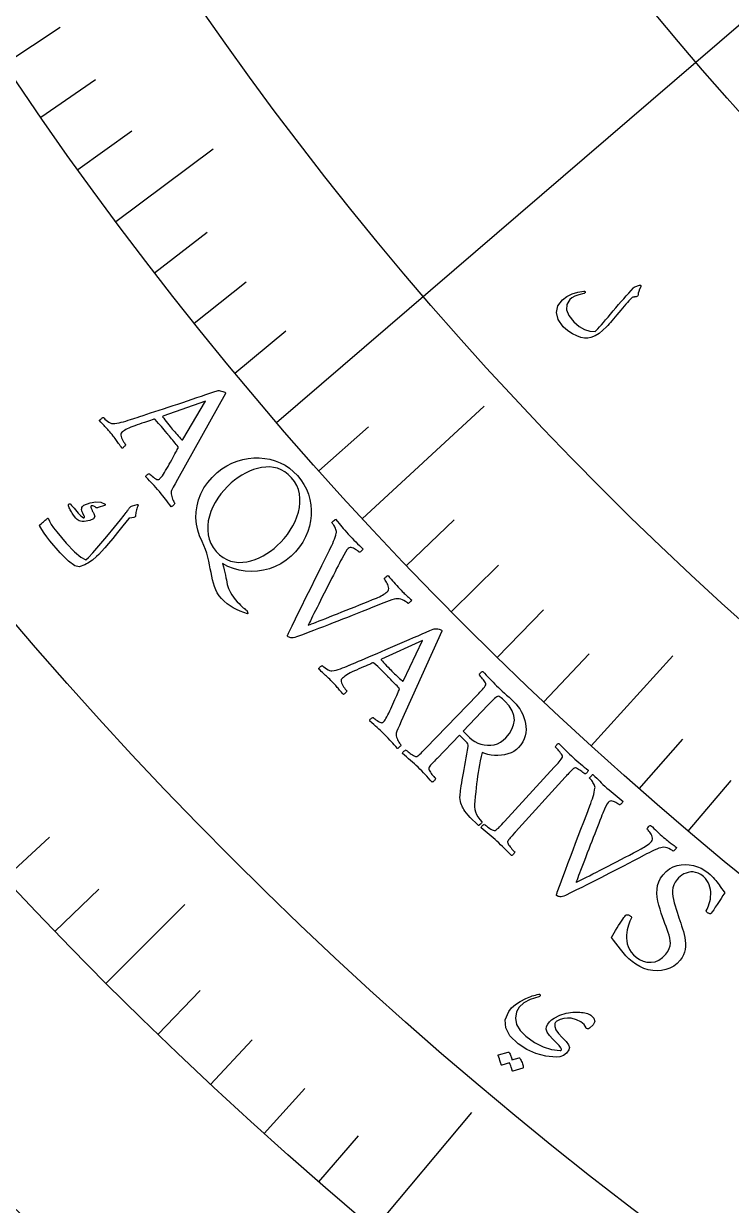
# Model space of a CAD drawing. Header units: millimetres. Extents: x -82 to 82, y -82 to 107.
# Drawn here: x -54.27 to -41.59, y -56.77 to -35.61 of the extents above; entities that cross this region are included whole.
import ezdxf

# ---------------------------------------------------------------- set-up
doc = ezdxf.new("R2010")
doc.units = ezdxf.units.MM
for name, color, linetype in [('ENGRAVE', 7, 'Continuous'), ('ENGRAVE_FINE', 8, 'Continuous'), ('TEXT', 5, 'Continuous')]:
    doc.layers.add(name, color=color, linetype=linetype)

msp = doc.modelspace()

# ---------------------------------------------------------------- linework, layer by layer
at = {"layer": 'ENGRAVE'}
for points in [[(-42.2326, -36.2974), (-34.7246, -29.8446)], [(-49.7406, -42.7503), (-42.2326, -36.2974)], [(-52.6196, -39.1522), (-50.8723, -37.852)], [(-48.206, -44.4736), (-46.0231, -42.4597)], [(-44.1064, -48.5422), (-42.6417, -46.9302)], [(-52.7944, -52.7944), (-51.3826, -51.3826)], [(-47.9921, -57.1948), (-46.2421, -55.1092)]]:
    msp.add_lwpolyline(points, dxfattribs=at)
for radius in [80.85, 80.85, 78.6844, 74.6625, 74.6625, 71.4862, 65.5875, 65.5875, 62.1225, 55.6875, 55.6875, 52.2225, 45.7875, 45.7875]:
    msp.add_circle((0, 0), radius, dxfattribs=at)
at = {"layer": 'ENGRAVE_FINE'}
for points in [[(-54.6061, -36.3304), (-53.617, -35.6724)], [(-53.9608, -37.2821), (-52.9834, -36.6068)], [(-53.2986, -38.2228), (-52.3332, -37.5305)], [(-51.9242, -40.0699), (-50.9837, -39.3441)], [(-51.2124, -40.9757), (-50.2848, -40.2335)], [(-50.4845, -41.8693), (-49.57, -41.1109)], [(-48.9811, -43.6185), (-48.0939, -42.8285)], [(-47.4157, -45.3153), (-46.5568, -44.4945)], [(-46.6103, -46.1432), (-45.7661, -45.3074)], [(-45.7902, -46.9572), (-44.9608, -46.1067)], [(-44.9554, -47.757), (-44.1412, -46.8919)], [(-43.2433, -49.3126), (-42.4601, -48.4194)], [(-42.3665, -50.068), (-41.5991, -49.1611)], [(-54.6047, -50.9197), (-53.8083, -50.177)], [(-53.7077, -51.8649), (-52.9243, -51.1084)], [(-51.8649, -53.7077), (-51.1084, -52.9243)], [(-50.9197, -54.6047), (-50.177, -53.8083)], [(-49.959, -55.4851), (-49.2303, -54.6758)], [(-48.983, -56.3485), (-48.2686, -55.5266)]]:
    msp.add_lwpolyline(points, dxfattribs=at)
at = {"layer": 'TEXT'}
for points in [[(-43.239, -40.2934), (-43.2326, -40.2918), (-43.2268, -40.2921), (-43.2216, -40.2941), (-43.2169, -40.2979), (-43.2136, -40.303), (-43.2125, -40.3088), (-43.2135, -40.3154), (-43.2167, -40.3227), (-43.2363, -40.3643), (-43.2509, -40.4028), (-43.2603, -40.4382), (-43.2648, -40.4705), (-43.2673, -40.4811), (-43.2737, -40.4895), (-43.2842, -40.4957), (-43.2987, -40.4997), (-43.3064, -40.5008), (-43.3138, -40.5019), (-43.3209, -40.503), (-43.3277, -40.5041), (-43.334, -40.5052), (-43.3399, -40.5061), (-43.3452, -40.5069), (-43.3501, -40.5075), (-43.3586, -40.5089), (-43.3673, -40.5122), (-43.376, -40.5175), (-43.3848, -40.5248), (-43.4068, -40.5484), (-43.4305, -40.5745), (-43.4559, -40.603), (-43.4829, -40.6341), (-43.5116, -40.6676), (-43.5421, -40.7034), (-43.5745, -40.7415), (-43.6086, -40.7819), (-43.6421, -40.8229), (-43.6739, -40.8611), (-43.7039, -40.8966), (-43.7322, -40.9293), (-43.7588, -40.9595), (-43.7836, -40.9872), (-43.8066, -41.0126), (-43.828, -41.0355), (-43.8939, -41.1006), (-43.9631, -41.1549), (-44.0356, -41.1987), (-44.1114, -41.2316), (-44.1632, -41.2431), (-44.2226, -41.2414), (-44.2896, -41.2265), (-44.364, -41.1982), (-44.438, -41.1614), (-44.5025, -41.122), (-44.5575, -41.0801), (-44.6029, -41.0358), (-44.6942, -40.9043), (-44.7269, -40.7805), (-44.7011, -40.6645), (-44.6171, -40.5565), (-44.5373, -40.495), (-44.4468, -40.4483), (-44.3457, -40.4162), (-44.234, -40.3989), (-44.2268, -40.3987), (-44.2209, -40.4001), (-44.2164, -40.4031), (-44.2134, -40.4077), (-44.2111, -40.4135), (-44.2103, -40.4187), (-44.2109, -40.4233), (-44.213, -40.4274), (-44.2169, -40.4326), (-44.2216, -40.4366), (-44.2271, -40.4394), (-44.2334, -40.441), (-44.3236, -40.4657), (-44.3958, -40.4918), (-44.4499, -40.5193), (-44.4861, -40.5483), (-44.5386, -40.6384), (-44.5445, -40.735), (-44.5036, -40.8381), (-44.4158, -40.9475), (-44.3201, -41.031), (-44.2241, -41.0881), (-44.1278, -41.119), (-44.0313, -41.1236), (-44.0085, -41.1003), (-43.9824, -41.0725), (-43.9531, -41.0403), (-43.9204, -41.0035), (-43.8845, -40.9621), (-43.8452, -40.9158), (-43.8027, -40.8647), (-43.7568, -40.8089), (-43.7089, -40.7518), (-43.6615, -40.696), (-43.6146, -40.6412), (-43.5682, -40.5876), (-43.5223, -40.5353), (-43.4768, -40.4842), (-43.4316, -40.4345), (-43.3869, -40.3861), (-43.3455, -40.3375), (-43.34, -40.3329), (-43.3343, -40.329), (-43.3286, -40.326), (-43.3227, -40.3238)], [(-52.357, -42.6992), (-52.352, -42.6975), (-52.3372, -42.6927), (-52.3124, -42.6847), (-52.2778, -42.6735), (-52.2347, -42.6594), (-52.1847, -42.6429), (-52.1276, -42.624), (-52.0636, -42.6027), (-51.9941, -42.5796), (-51.9206, -42.5555), (-51.8431, -42.5303), (-51.7616, -42.504), (-51.6776, -42.4768), (-51.5927, -42.449), (-51.5067, -42.4205), (-51.4196, -42.3913), (-51.333, -42.3621), (-51.2482, -42.3335), (-51.1652, -42.3055), (-51.0839, -42.2781), (-51.006, -42.2518), (-50.9328, -42.2272), (-50.8645, -42.2042), (-50.8009, -42.1828), (-50.7857, -42.1806), (-50.7676, -42.1808), (-50.7465, -42.1833), (-50.7224, -42.1881), (-50.6992, -42.1943), (-50.6806, -42.2012), (-50.6667, -42.2086), (-50.6574, -42.2167), (-50.6557, -42.2189), (-50.6545, -42.2208), (-50.6538, -42.2224), (-50.6537, -42.2236), (-50.6537, -42.225), (-50.6535, -42.227), (-50.653, -42.2295), (-50.6524, -42.2326), (-51.515, -43.7748), (-51.5569, -43.8514), (-51.588, -43.9089), (-51.6083, -43.9474), (-51.6179, -43.9667), (-51.6243, -43.9852), (-51.6273, -44.0057), (-51.627, -44.0283), (-51.6233, -44.0531), (-51.6173, -44.0783), (-51.6099, -44.1024), (-51.6011, -44.1253), (-51.5909, -44.1471), (-51.5809, -44.1662), (-51.5726, -44.1812), (-51.5659, -44.1922), (-51.5609, -44.1991), (-51.5643, -44.209), (-51.5706, -44.2189), (-51.5798, -44.2287), (-51.592, -44.2383), (-51.6044, -44.2468), (-51.6142, -44.2532), (-51.6215, -44.2573), (-51.6262, -44.2592), (-51.6532, -44.223), (-51.6788, -44.1886), (-51.703, -44.1562), (-51.7257, -44.1258), (-51.7492, -44.0951), (-51.7753, -44.0621), (-51.8043, -44.0267), (-51.836, -43.9889), (-51.8698, -43.9494), (-51.9012, -43.9138), (-51.9299, -43.882), (-51.9562, -43.8542), (-51.9827, -43.8265), (-52.0124, -43.7955), (-52.0451, -43.7611), (-52.0809, -43.7232), (-52.0787, -43.7142), (-52.0735, -43.705), (-52.0653, -43.6957), (-52.0541, -43.6862), (-52.042, -43.6779), (-52.0307, -43.6722), (-52.0204, -43.6691), (-52.011, -43.6687), (-51.9999, -43.6807), (-51.9852, -43.695), (-51.9669, -43.7114), (-51.945, -43.7299), (-51.9224, -43.7474), (-51.9021, -43.7605), (-51.8842, -43.7694), (-51.8685, -43.7739), (-51.8592, -43.7733), (-51.849, -43.77), (-51.8381, -43.7639), (-51.8264, -43.7551), (-51.8145, -43.7433), (-51.8004, -43.7263), (-51.7842, -43.7042), (-51.766, -43.677), (-51.7462, -43.6459), (-51.7257, -43.6123), (-51.7044, -43.5763), (-51.6823, -43.5378), (-51.6601, -43.4984), (-51.6383, -43.4593), (-51.6169, -43.4206), (-51.596, -43.3823), (-51.5762, -43.3458), (-51.5582, -43.3128), (-51.542, -43.2831), (-51.5277, -43.2567), (-51.516, -43.2351), (-51.5076, -43.2197), (-51.5026, -43.2105), (-51.5009, -43.2074), (-51.5008, -43.2068), (-51.5007, -43.2052), (-51.5004, -43.2024), (-51.5001, -43.1985), (-51.5, -43.1943), (-51.5005, -43.1906), (-51.5016, -43.1874), (-51.5034, -43.1847), (-51.5184, -43.1646), (-51.5355, -43.1427), (-51.5547, -43.1188), (-51.5759, -43.0931), (-51.5978, -43.0669), (-51.6189, -43.0416), (-51.6393, -43.0172), (-51.6588, -42.9937), (-51.6639, -42.9876), (-51.6689, -42.9815), (-51.674, -42.9755), (-51.679, -42.9694), (-51.684, -42.9635), (-51.6886, -42.9579), (-51.693, -42.9526), (-51.6972, -42.9475), (-51.7264, -42.9125), (-51.7535, -42.8804), (-51.7784, -42.851), (-51.8012, -42.8245), (-51.8247, -42.7979), (-51.8516, -42.7679), (-51.882, -42.7346), (-51.9158, -42.698), (-51.9172, -42.6968), (-51.9192, -42.6957), (-51.922, -42.6947), (-51.9255, -42.6937), (-51.9288, -42.6929), (-51.9312, -42.6923), (-51.9327, -42.692), (-51.9332, -42.6918), (-51.9372, -42.6932), (-51.9492, -42.6973), (-51.9692, -42.7042), (-51.9971, -42.7137), (-52.0307, -42.7252), (-52.0672, -42.7375), (-52.1069, -42.7509), (-52.1496, -42.7651), (-52.1929, -42.7798), (-52.2346, -42.7944), (-52.2746, -42.8088), (-52.3129, -42.8231), (-52.3506, -42.8371), (-52.3841, -42.8511), (-52.4136, -42.8651), (-52.439, -42.879), (-52.461, -42.8925), (-52.4802, -42.905), (-52.4966, -42.9165), (-52.5103, -42.927), (-52.5211, -42.9398), (-52.5267, -42.9563), (-52.5269, -42.9765), (-52.5219, -43.0003), (-52.5134, -43.0256), (-52.5032, -43.05), (-52.4914, -43.0736), (-52.478, -43.0963), (-52.465, -43.1165), (-52.4545, -43.1323), (-52.4467, -43.1438), (-52.4413, -43.1509), (-52.4432, -43.1563), (-52.4479, -43.1635), (-52.4554, -43.1725), (-52.4658, -43.1834), (-52.4772, -43.1941), (-52.4876, -43.2024), (-52.4971, -43.2084), (-52.5057, -43.2122), (-52.5231, -43.1886), (-52.5391, -43.1667), (-52.5536, -43.1464), (-52.5668, -43.1279), (-52.5792, -43.1102), (-52.5917, -43.0926), (-52.6041, -43.0749), (-52.6165, -43.0572), (-52.6302, -43.0383), (-52.6463, -43.017), (-52.6648, -42.9934), (-52.6858, -42.9674), (-52.7073, -42.9413), (-52.7273, -42.9177), (-52.7458, -42.8965), (-52.7629, -42.8777), (-52.7792, -42.8601), (-52.7956, -42.8425), (-52.8119, -42.8249), (-52.8282, -42.8073), (-52.8455, -42.7884), (-52.8648, -42.7671), (-52.8862, -42.7432), (-52.9095, -42.7169), (-52.9075, -42.7116), (-52.9023, -42.7049), (-52.8941, -42.6967), (-52.8827, -42.687), (-52.8703, -42.6776), (-52.8592, -42.6701), (-52.8492, -42.6646), (-52.8405, -42.6612), (-52.8292, -42.6737), (-52.8134, -42.689), (-52.7931, -42.7071), (-52.7682, -42.7279), (-52.7421, -42.7471), (-52.7179, -42.7604), (-52.6956, -42.7679), (-52.6753, -42.7695), (-52.6368, -42.7679), (-52.598, -42.7637), (-52.5589, -42.7569), (-52.5196, -42.7477), (-52.4799, -42.7367), (-52.4396, -42.725), (-52.3986, -42.7125), (-52.357, -42.6992)], [(-51.0142, -42.3721), (-51.7728, -42.6375), (-51.773, -42.6379), (-51.7738, -42.6388), (-51.775, -42.6405), (-51.7767, -42.6428), (-51.7783, -42.6452), (-51.7791, -42.6473), (-51.7792, -42.6491), (-51.7786, -42.6504), (-51.7597, -42.6756), (-51.7388, -42.703), (-51.7159, -42.7325), (-51.6909, -42.7641), (-51.6662, -42.7951), (-51.6438, -42.8228), (-51.624, -42.8472), (-51.6067, -42.8682), (-51.5839, -42.8953), (-51.562, -42.9207), (-51.5408, -42.9445), (-51.5205, -42.9667), (-51.5002, -42.9886), (-51.479, -43.0116), (-51.4568, -43.0356), (-51.4338, -43.0606), (-51.4316, -43.0625), (-51.429, -43.0633), (-51.426, -43.063), (-51.4227, -43.0616), (-51.4196, -43.0599), (-51.4174, -43.0587), (-51.4161, -43.058), (-51.4156, -43.0577)], [(-49.3639, -43.703), (-49.3017, -43.7804), (-49.2483, -43.8618), (-49.2038, -43.9474), (-49.1682, -44.0371), (-49.1417, -44.1296), (-49.1246, -44.2237), (-49.1169, -44.3193), (-49.1185, -44.4166), (-49.1296, -44.5141), (-49.15, -44.6106), (-49.1799, -44.7061), (-49.2191, -44.8006), (-49.2683, -44.8925), (-49.3278, -44.9805), (-49.3976, -45.0645), (-49.4778, -45.1445), (-49.5679, -45.2187), (-49.6627, -45.2812), (-49.7624, -45.3319), (-49.8669, -45.3709), (-49.9741, -45.3984), (-50.0819, -45.4145), (-50.1901, -45.4195), (-50.2989, -45.4131), (-50.406, -45.3956), (-50.5095, -45.3674), (-50.6091, -45.3283), (-50.705, -45.2784), (-50.689, -45.3361), (-50.6752, -45.39), (-50.6638, -45.4402), (-50.6547, -45.4865), (-50.6466, -45.53), (-50.6382, -45.5717), (-50.6296, -45.6116), (-50.6207, -45.6497), (-50.6104, -45.6869), (-50.5973, -45.7241), (-50.5816, -45.7613), (-50.5631, -45.7985), (-50.5406, -45.8366), (-50.5129, -45.8768), (-50.4798, -45.9189), (-50.4414, -45.963), (-50.4113, -45.9953), (-50.3835, -46.0235), (-50.3581, -46.0477), (-50.3351, -46.0677), (-50.3151, -46.0841), (-50.299, -46.0972), (-50.2867, -46.1069), (-50.2782, -46.1134), (-50.273, -46.1197), (-50.2682, -46.1266), (-50.2639, -46.1342), (-50.2601, -46.1425), (-50.2571, -46.1508), (-50.2553, -46.1582), (-50.2548, -46.165), (-50.2555, -46.1709), (-50.2558, -46.1732), (-50.2568, -46.1754), (-50.2582, -46.1776), (-50.2603, -46.1797), (-50.327, -46.1543), (-50.3914, -46.1275), (-50.4536, -46.0993), (-50.5134, -46.0698), (-50.5707, -46.0366), (-50.6256, -45.9976), (-50.678, -45.9528), (-50.7278, -45.9021), (-50.767, -45.854), (-50.8005, -45.8026), (-50.8283, -45.7481), (-50.8504, -45.6903), (-50.8688, -45.6301), (-50.8853, -45.5679), (-50.8999, -45.5039), (-50.9127, -45.4381), (-50.925, -45.3708), (-50.9384, -45.3027), (-50.9527, -45.2337), (-50.9681, -45.1637), (-50.9865, -45.0934), (-51.01, -45.0231), (-51.0386, -44.9529), (-51.0724, -44.8827), (-51.1179, -44.7818), (-51.1513, -44.678), (-51.1726, -44.5712), (-51.1818, -44.4615), (-51.1786, -44.351), (-51.1627, -44.2418), (-51.1341, -44.1339), (-51.0927, -44.0273), (-51.0387, -43.9241), (-50.9724, -43.8266), (-50.8936, -43.7347), (-50.8025, -43.6484), (-50.7177, -43.5821), (-50.6293, -43.5255), (-50.5373, -43.4786), (-50.4416, -43.4414), (-50.3439, -43.4136), (-50.246, -43.3949), (-50.1477, -43.3853), (-50.049, -43.3847), (-49.9515, -43.3932), (-49.8564, -43.4109), (-49.7637, -43.4377), (-49.6734, -43.4736), (-49.5872, -43.5183), (-49.507, -43.5714), (-49.4326, -43.633), (-49.3639, -43.703)], [(-49.471, -43.7397), (-49.529, -43.6813), (-49.5902, -43.6339), (-49.6545, -43.5974), (-49.722, -43.5719), (-49.7916, -43.556), (-49.8621, -43.5483), (-49.9335, -43.5488), (-50.0058, -43.5575), (-50.0784, -43.5734), (-50.1503, -43.5954), (-50.2216, -43.6235), (-50.2923, -43.6577), (-50.3612, -43.6966), (-50.4272, -43.739), (-50.4903, -43.7847), (-50.5504, -43.8338), (-50.6165, -43.8952), (-50.6784, -43.961), (-50.7362, -44.0314), (-50.7898, -44.1063), (-50.8379, -44.1843), (-50.8792, -44.2642), (-50.9136, -44.3458), (-50.9412, -44.4292), (-50.9608, -44.5131), (-50.9713, -44.5963), (-50.9726, -44.6788), (-50.9648, -44.7605), (-50.9464, -44.8402), (-50.9159, -44.9167), (-50.8736, -44.9898), (-50.8192, -45.0595), (-50.7594, -45.1195), (-50.6966, -45.1683), (-50.6307, -45.2057), (-50.5619, -45.2318), (-50.4909, -45.248), (-50.4189, -45.2555), (-50.3457, -45.2545), (-50.2714, -45.2449), (-50.1972, -45.2278), (-50.124, -45.2045), (-50.052, -45.1748), (-49.9811, -45.1389), (-49.9123, -45.0983), (-49.8468, -45.0543), (-49.7844, -45.0071), (-49.7253, -44.9567), (-49.6605, -44.8941), (-49.6001, -44.8272), (-49.5441, -44.756), (-49.4924, -44.6807), (-49.4462, -44.6024), (-49.4069, -44.5225), (-49.3744, -44.4409), (-49.3486, -44.3577), (-49.3306, -44.2742), (-49.3213, -44.1919), (-49.3207, -44.1108), (-49.3289, -44.0308), (-49.3471, -43.9531), (-49.3769, -43.8787), (-49.4182, -43.8076), (-49.471, -43.7397)], [(-52.2235, -44.2504), (-52.2329, -44.2733), (-52.2412, -44.2957), (-52.2482, -44.3179), (-52.254, -44.3396), (-52.2585, -44.3611), (-52.2616, -44.3825), (-52.2634, -44.4037), (-52.2637, -44.4247), (-52.2658, -44.4343), (-52.2714, -44.4418), (-52.2806, -44.447), (-52.2934, -44.4499), (-52.3638, -44.462), (-52.3712, -44.4636), (-52.3771, -44.4653), (-52.3816, -44.4672), (-52.3847, -44.4691), (-52.4898, -44.602), (-52.5854, -44.7214), (-52.6715, -44.8272), (-52.7482, -44.9194), (-52.8155, -44.9978), (-52.8733, -45.0621), (-52.9217, -45.1124), (-52.9607, -45.1487), (-53.0371, -45.2138), (-53.0625, -45.2331), (-53.089, -45.2513), (-53.1165, -45.2684), (-53.1452, -45.2844), (-53.1751, -45.2992), (-53.2062, -45.3128), (-53.2386, -45.325), (-53.2723, -45.3359), (-53.3494, -45.3201), (-53.4629, -45.2372), (-53.6124, -45.0867), (-53.7974, -44.8684), (-53.8523, -44.7978), (-53.9012, -44.7309), (-53.9441, -44.6679), (-53.9812, -44.6086), (-53.9831, -44.602), (-53.9829, -44.596), (-53.9806, -44.5906), (-53.9761, -44.5858), (-53.9531, -44.5643), (-53.932, -44.545), (-53.9129, -44.5278), (-53.8957, -44.5126), (-53.8802, -44.4994), (-53.8662, -44.488), (-53.8538, -44.4783), (-53.8429, -44.4704), (-53.8365, -44.4662), (-53.8315, -44.4656), (-53.8279, -44.4685), (-53.8258, -44.4749), (-53.8064, -44.5211), (-53.7751, -44.5756), (-53.7319, -44.6382), (-53.6769, -44.709), (-53.505, -44.9143), (-53.3604, -45.0664), (-53.2436, -45.1654), (-53.1547, -45.2116), (-53.1073, -45.1711), (-53.0291, -45.088), (-52.9202, -44.9624), (-52.7805, -44.7944), (-52.6415, -44.625), (-52.5367, -44.4965), (-52.4661, -44.4088), (-52.4299, -44.3618), (-52.4203, -44.3485), (-52.4114, -44.3362), (-52.403, -44.3246), (-52.3953, -44.3139), (-52.3882, -44.3042), (-52.382, -44.2955), (-52.3766, -44.2878), (-52.372, -44.2811), (-52.3613, -44.2674), (-52.3492, -44.2565), (-52.3357, -44.2484), (-52.3209, -44.2432), (-52.2368, -44.2221), (-52.2307, -44.2211), (-52.2259, -44.2214), (-52.2223, -44.2231), (-52.2198, -44.2262), (-52.2188, -44.2316), (-52.2191, -44.2374), (-52.2206, -44.2437), (-52.2235, -44.2504)], [(-52.811, -44.2145), (-52.809, -44.2178), (-52.808, -44.2213), (-52.8082, -44.2251), (-52.8095, -44.2291), (-52.8114, -44.2317), (-52.8139, -44.2342), (-52.8169, -44.2363), (-52.8205, -44.2383), (-52.9311, -44.2754), (-52.9429, -44.2784), (-52.9529, -44.2797), (-52.9611, -44.2791), (-52.9674, -44.2766), (-52.9894, -44.2617), (-53.0107, -44.2512), (-53.0313, -44.2451), (-53.0512, -44.2434), (-53.0587, -44.246), (-53.0624, -44.254), (-53.0622, -44.2674), (-53.0582, -44.2863), (-53.0539, -44.2975), (-53.0493, -44.3089), (-53.0441, -44.3205), (-53.0386, -44.3321), (-53.0325, -44.344), (-53.0258, -44.3562), (-53.0185, -44.3687), (-53.0105, -44.3816), (-52.994, -44.435), (-53.0174, -44.4763), (-53.0809, -44.5052), (-53.1844, -44.5218), (-53.2192, -44.522), (-53.2491, -44.5188), (-53.2742, -44.5121), (-53.2944, -44.5021), (-53.3126, -44.4877), (-53.3342, -44.4648), (-53.3592, -44.4334), (-53.3875, -44.3936), (-53.4016, -44.3729), (-53.4142, -44.3527), (-53.4254, -44.3329), (-53.4352, -44.3137), (-53.4439, -44.2952), (-53.4517, -44.2777), (-53.4588, -44.2612), (-53.465, -44.2456), (-53.467, -44.2345), (-53.4667, -44.2251), (-53.4639, -44.2174), (-53.4588, -44.2113), (-53.4518, -44.2072), (-53.4449, -44.2065), (-53.4381, -44.2092), (-53.4316, -44.2153), (-53.412, -44.236), (-53.3901, -44.2598), (-53.366, -44.2866), (-53.3396, -44.3166), (-53.2903, -44.3724), (-53.2497, -44.4142), (-53.2177, -44.442), (-53.1943, -44.4557), (-53.1904, -44.4567), (-53.1868, -44.456), (-53.1835, -44.4536), (-53.1807, -44.4496), (-53.1796, -44.4464), (-53.1797, -44.4421), (-53.1809, -44.4368), (-53.1833, -44.4305), (-53.2102, -44.376), (-53.2205, -44.3524), (-53.2269, -44.3303), (-53.2295, -44.3095), (-53.2282, -44.2903), (-53.2238, -44.2712), (-53.2159, -44.2555), (-53.2044, -44.2432), (-53.1895, -44.2342), (-53.0768, -44.1887), (-52.9762, -44.1702), (-52.8876, -44.1788), (-52.811, -44.2145)], [(-48.4541, -44.7516), (-48.4205, -44.7876), (-48.3869, -44.8225), (-48.3535, -44.8564), (-48.32, -44.8894), (-48.2869, -44.9217), (-48.2541, -44.9539), (-48.2217, -44.9859), (-48.1896, -45.0177), (-48.1936, -45.025), (-48.2003, -45.0335), (-48.2099, -45.0434), (-48.2223, -45.0546), (-48.235, -45.0647), (-48.2452, -45.0713), (-48.2531, -45.0743), (-48.2587, -45.0737), (-48.2647, -45.068), (-48.2741, -45.0601), (-48.2871, -45.0498), (-48.3036, -45.0372), (-48.3222, -45.0242), (-48.3416, -45.0126), (-48.3617, -45.0026), (-48.3826, -44.9941), (-48.4033, -44.9892), (-48.4227, -44.99), (-48.4408, -44.9965), (-48.4577, -45.0087), (-48.4788, -45.0331), (-48.505, -45.0718), (-48.5363, -45.1248), (-48.5726, -45.1921), (-48.591, -45.2277), (-48.6121, -45.2688), (-48.6359, -45.3154), (-48.6625, -45.3675), (-48.6911, -45.4237), (-48.7212, -45.4827), (-48.7527, -45.5444), (-48.7858, -45.609), (-48.8194, -45.675), (-48.8529, -45.7412), (-48.8862, -45.8075), (-48.9193, -45.8741), (-48.9518, -45.9393), (-48.9829, -46.0018), (-49.0128, -46.0616), (-49.0415, -46.1187), (-49.0683, -46.1718), (-49.0925, -46.2199), (-49.1141, -46.2629), (-49.1333, -46.3008), (-49.149, -46.3321), (-49.1606, -46.3554), (-49.168, -46.3708), (-49.1713, -46.3781), (-49.1601, -46.3743), (-49.1399, -46.367), (-49.1108, -46.3562), (-49.0728, -46.3418), (-49.0275, -46.3245), (-48.9765, -46.3048), (-48.9199, -46.2827), (-48.8576, -46.2582), (-48.7909, -46.2318), (-48.7207, -46.2041), (-48.6473, -46.175), (-48.5704, -46.1445), (-48.4917, -46.1132), (-48.4124, -46.0815), (-48.3325, -46.0495), (-48.2522, -46.0172), (-48.1728, -45.9851), (-48.0959, -45.954), (-48.0213, -45.9236), (-47.9492, -45.8942), (-47.9222, -45.8829), (-47.8952, -45.8705), (-47.8681, -45.857), (-47.841, -45.8423), (-47.8155, -45.8273), (-47.793, -45.8124), (-47.7735, -45.7978), (-47.7571, -45.7835), (-47.7418, -45.7651), (-47.7324, -45.7452), (-47.7289, -45.7237), (-47.7313, -45.7006), (-47.7376, -45.6771), (-47.7459, -45.6544), (-47.7561, -45.6325), (-47.7683, -45.6114), (-47.7806, -45.5925), (-47.7912, -45.5771), (-47.8002, -45.5651), (-47.8075, -45.5566), (-47.8075, -45.5492), (-47.8038, -45.5403), (-47.7963, -45.53), (-47.7851, -45.5181), (-47.7724, -45.5072), (-47.7609, -45.4994), (-47.7504, -45.4947), (-47.741, -45.4933), (-47.7137, -45.5243), (-47.6874, -45.5546), (-47.662, -45.5841), (-47.6375, -45.613), (-47.6129, -45.6417), (-47.587, -45.6708), (-47.5599, -45.7004), (-47.5315, -45.7303), (-47.508, -45.7546), (-47.4869, -45.7761), (-47.4682, -45.7948), (-47.4519, -45.8107), (-47.4368, -45.825), (-47.4217, -45.8391), (-47.4065, -45.8529), (-47.3914, -45.8664), (-47.3754, -45.8806), (-47.3579, -45.8965), (-47.3387, -45.914), (-47.3178, -45.9332), (-47.3218, -45.9405), (-47.3288, -45.9492), (-47.3389, -45.9593), (-47.352, -45.9707), (-47.3652, -45.981), (-47.3752, -45.9878), (-47.3821, -45.9909), (-47.3858, -45.9905), (-47.3951, -45.9824), (-47.41, -45.9713), (-47.4305, -45.9572), (-47.4565, -45.9403), (-47.4857, -45.9243), (-47.5154, -45.9135), (-47.5457, -45.9078), (-47.5765, -45.9073), (-47.6013, -45.9102), (-47.6334, -45.9173), (-47.6728, -45.9284), (-47.7196, -45.9437), (-47.7692, -45.961), (-47.8172, -45.9787), (-47.8635, -45.9966), (-47.9082, -46.0148), (-48.0118, -46.057), (-48.111, -46.0973), (-48.206, -46.1358), (-48.2967, -46.1724), (-48.3845, -46.2077), (-48.4709, -46.2421), (-48.556, -46.2757), (-48.6397, -46.3083), (-48.7236, -46.3408), (-48.809, -46.3739), (-48.896, -46.4076), (-48.9847, -46.4418), (-49.0767, -46.4771), (-49.1738, -46.5138), (-49.2761, -46.552), (-49.3836, -46.5915), (-49.4127, -46.601), (-49.4388, -46.6068), (-49.4619, -46.6089), (-49.4819, -46.6073), (-49.4994, -46.6029), (-49.515, -46.5963), (-49.5288, -46.5878), (-49.5407, -46.5772), (-49.5429, -46.5729), (-49.543, -46.5672), (-49.5409, -46.5601), (-49.5366, -46.5514), (-49.5318, -46.5425), (-49.528, -46.5346), (-49.5252, -46.5276), (-49.5234, -46.5215), (-49.4601, -46.3911), (-49.3986, -46.2652), (-49.3391, -46.1438), (-49.2816, -46.027), (-49.2247, -45.9119), (-49.1673, -45.796), (-49.1093, -45.6793), (-49.0506, -45.5616), (-48.9903, -45.4404), (-48.9272, -45.3128), (-48.8613, -45.1789), (-48.7925, -45.0387), (-48.7712, -44.9958), (-48.7515, -44.9547), (-48.7334, -44.9154), (-48.7169, -44.8778), (-48.702, -44.8413), (-48.689, -44.8052), (-48.6778, -44.7694), (-48.6684, -44.734), (-48.6659, -44.7189), (-48.6662, -44.7024), (-48.6696, -44.6844), (-48.6759, -44.665), (-48.6841, -44.6452), (-48.693, -44.6264), (-48.7027, -44.6086), (-48.7131, -44.5916), (-48.7233, -44.5764), (-48.7323, -44.5635), (-48.7403, -44.5531), (-48.7471, -44.545), (-48.7461, -44.5422), (-48.7408, -44.5361), (-48.7313, -44.5266), (-48.7177, -44.5139), (-48.7036, -44.5013), (-48.6929, -44.4923), (-48.6856, -44.4869), (-48.6817, -44.4852), (-48.6489, -44.5236), (-48.6192, -44.5587), (-48.5926, -44.5908), (-48.5692, -44.6196), (-48.5457, -44.6483), (-48.5186, -44.6799), (-48.4881, -44.7143), (-48.4541, -44.7516)], [(-48.4369, -47.0992), (-48.4321, -47.0971), (-48.4178, -47.0911), (-48.3938, -47.0809), (-48.3603, -47.0667), (-48.3186, -47.0489), (-48.2702, -47.0281), (-48.215, -47.0043), (-48.1531, -46.9775), (-48.0859, -46.9485), (-48.0148, -46.918), (-47.9398, -46.8862), (-47.8609, -46.8529), (-47.7796, -46.8185), (-47.6973, -46.7834), (-47.6141, -46.7475), (-47.53, -46.7108), (-47.4463, -46.6742), (-47.3643, -46.6383), (-47.284, -46.6031), (-47.2054, -46.5688), (-47.1301, -46.5358), (-47.0593, -46.5049), (-46.9933, -46.476), (-46.9318, -46.4492), (-46.9169, -46.4457), (-46.8988, -46.4443), (-46.8775, -46.4449), (-46.8531, -46.4476), (-46.8294, -46.4518), (-46.8103, -46.457), (-46.7958, -46.4632), (-46.7859, -46.4704), (-46.784, -46.4725), (-46.7826, -46.4743), (-46.7818, -46.4758), (-46.7816, -46.477), (-46.7814, -46.4784), (-46.7811, -46.4803), (-46.7804, -46.4828), (-46.7795, -46.4859), (-47.5045, -48.0974), (-47.5396, -48.1773), (-47.5655, -48.2374), (-47.5824, -48.2774), (-47.5902, -48.2975), (-47.595, -48.3164), (-47.5962, -48.3372), (-47.5939, -48.3597), (-47.5881, -48.384), (-47.5799, -48.4086), (-47.5704, -48.432), (-47.5596, -48.454), (-47.5476, -48.4748), (-47.536, -48.493), (-47.5264, -48.5073), (-47.5188, -48.5176), (-47.5132, -48.524), (-47.5157, -48.5342), (-47.5211, -48.5446), (-47.5294, -48.5551), (-47.5407, -48.5658), (-47.5523, -48.5754), (-47.5616, -48.5825), (-47.5685, -48.5873), (-47.573, -48.5896), (-47.6031, -48.5559), (-47.6316, -48.5239), (-47.6585, -48.4937), (-47.6838, -48.4654), (-47.7098, -48.4368), (-47.7388, -48.4062), (-47.7707, -48.3735), (-47.8055, -48.3386), (-47.8427, -48.3022), (-47.877, -48.2695), (-47.9085, -48.2404), (-47.937, -48.2149), (-47.9659, -48.1897), (-47.9981, -48.1613), (-48.0337, -48.1299), (-48.0727, -48.0953), (-48.0713, -48.0861), (-48.0669, -48.0765), (-48.0596, -48.0665), (-48.0493, -48.056), (-48.0379, -48.0467), (-48.0271, -48.0401), (-48.0171, -48.0361), (-48.0078, -48.0348), (-47.9957, -48.0459), (-47.9798, -48.0588), (-47.9602, -48.0735), (-47.9367, -48.0901), (-47.9127, -48.1055), (-47.8913, -48.1169), (-47.8727, -48.1241), (-47.8567, -48.1273), (-47.8474, -48.1259), (-47.8376, -48.1217), (-47.8273, -48.1147), (-47.8164, -48.1048), (-47.8055, -48.0921), (-47.793, -48.074), (-47.7788, -48.0505), (-47.763, -48.0218), (-47.746, -47.9891), (-47.7285, -47.9539), (-47.7104, -47.9161), (-47.6918, -47.8759), (-47.6731, -47.8346), (-47.6547, -47.7938), (-47.6368, -47.7534), (-47.6193, -47.7134), (-47.6028, -47.6754), (-47.5877, -47.6409), (-47.5742, -47.6099), (-47.5623, -47.5824), (-47.5524, -47.5598), (-47.5454, -47.5438), (-47.5412, -47.5341), (-47.5398, -47.5309), (-47.5398, -47.5303), (-47.5398, -47.5287), (-47.5398, -47.5259), (-47.5398, -47.5219), (-47.5401, -47.5178), (-47.5409, -47.5141), (-47.5423, -47.511), (-47.5443, -47.5085), (-47.561, -47.4898), (-47.58, -47.4694), (-47.6011, -47.4473), (-47.6245, -47.4236), (-47.6486, -47.3994), (-47.6719, -47.376), (-47.6943, -47.3535), (-47.7158, -47.3317), (-47.7214, -47.3261), (-47.7269, -47.3205), (-47.7325, -47.3149), (-47.738, -47.3093), (-47.7435, -47.3039), (-47.7486, -47.2987), (-47.7535, -47.2938), (-47.758, -47.2891), (-47.7902, -47.2568), (-47.8199, -47.2271), (-47.8473, -47.2001), (-47.8724, -47.1757), (-47.8981, -47.1511), (-47.9275, -47.1236), (-47.9607, -47.0931), (-47.9975, -47.0596), (-47.999, -47.0585), (-48.0012, -47.0576), (-48.004, -47.0568), (-48.0076, -47.0562), (-48.011, -47.0556), (-48.0134, -47.0553), (-48.0149, -47.055), (-48.0154, -47.055), (-48.0192, -47.0567), (-48.0308, -47.0618), (-48.0502, -47.0704), (-48.0772, -47.0824), (-48.1096, -47.0967), (-48.145, -47.1122), (-48.1833, -47.1289), (-48.2246, -47.1468), (-48.2665, -47.1652), (-48.3068, -47.1834), (-48.3454, -47.2012), (-48.3823, -47.2188), (-48.4186, -47.2361), (-48.4508, -47.2529), (-48.4789, -47.2694), (-48.503, -47.2855), (-48.5237, -47.3009), (-48.5418, -47.315), (-48.5571, -47.3278), (-48.5698, -47.3395), (-48.5795, -47.3533), (-48.5836, -47.3702), (-48.5821, -47.3903), (-48.575, -47.4136), (-48.5643, -47.438), (-48.552, -47.4614), (-48.5382, -47.4839), (-48.5229, -47.5054), (-48.5082, -47.5244), (-48.4964, -47.5392), (-48.4875, -47.5499), (-48.4816, -47.5565), (-48.483, -47.5621), (-48.487, -47.5697), (-48.4938, -47.5794), (-48.5032, -47.5911), (-48.5136, -47.6027), (-48.5232, -47.6119), (-48.5322, -47.6187), (-48.5404, -47.6232), (-48.5598, -47.6012), (-48.5776, -47.5808), (-48.5939, -47.5619), (-48.6086, -47.5446), (-48.6225, -47.5281), (-48.6365, -47.5115), (-48.6504, -47.495), (-48.6643, -47.4785), (-48.6796, -47.4608), (-48.6975, -47.4411), (-48.718, -47.4191), (-48.7412, -47.395), (-48.7648, -47.371), (-48.7868, -47.3492), (-48.8071, -47.3297), (-48.8258, -47.3124), (-48.8436, -47.2963), (-48.8614, -47.2802), (-48.8792, -47.2641), (-48.897, -47.2479), (-48.9159, -47.2307), (-48.937, -47.2111), (-48.9603, -47.1892), (-48.9858, -47.165), (-48.9843, -47.1596), (-48.9797, -47.1524), (-48.9722, -47.1436), (-48.9617, -47.1329), (-48.9502, -47.1224), (-48.9398, -47.114), (-48.9304, -47.1077), (-48.9219, -47.1035), (-48.9096, -47.115), (-48.8925, -47.1288), (-48.8707, -47.1451), (-48.8441, -47.1636), (-48.8164, -47.1805), (-48.7911, -47.1917), (-48.7683, -47.1972), (-48.7479, -47.197), (-48.7097, -47.192), (-48.6714, -47.1844), (-48.6331, -47.1743), (-48.5948, -47.1617), (-48.5561, -47.1473), (-48.517, -47.1321), (-48.4772, -47.1161), (-48.4369, -47.0992)], [(-47.1278, -46.6563), (-47.8604, -46.9869), (-47.8606, -46.9872), (-47.8612, -46.9883), (-47.8623, -46.99), (-47.8638, -46.9924), (-47.8651, -46.995), (-47.8658, -46.9972), (-47.8657, -46.9989), (-47.865, -47.0003), (-47.844, -47.0237), (-47.8208, -47.0491), (-47.7954, -47.0765), (-47.7678, -47.1058), (-47.7404, -47.1345), (-47.7158, -47.1602), (-47.6939, -47.1827), (-47.6747, -47.2022), (-47.6497, -47.2272), (-47.6256, -47.2506), (-47.6025, -47.2725), (-47.5804, -47.2929), (-47.5582, -47.3129), (-47.5351, -47.3339), (-47.5109, -47.3559), (-47.4858, -47.3788), (-47.4834, -47.3805), (-47.4808, -47.3811), (-47.4779, -47.3805), (-47.4746, -47.3788), (-47.4717, -47.3769), (-47.4696, -47.3755), (-47.4683, -47.3746), (-47.4679, -47.3743)], [(-45.4842, -47.7584), (-45.4483, -47.7955), (-45.4149, -47.8362), (-45.3839, -47.8807), (-45.3553, -47.9288), (-45.33, -47.9794), (-45.3088, -48.0315), (-45.292, -48.0849), (-45.2793, -48.1398), (-45.2717, -48.1954), (-45.2702, -48.251), (-45.2747, -48.3065), (-45.2854, -48.3621), (-45.303, -48.4168), (-45.3285, -48.4698), (-45.362, -48.521), (-45.4034, -48.5704), (-45.4438, -48.608), (-45.4891, -48.6398), (-45.5396, -48.6658), (-45.5951, -48.686), (-45.6536, -48.7006), (-45.7131, -48.7099), (-45.7737, -48.7139), (-45.8352, -48.7125), (-45.8957, -48.7061), (-45.9531, -48.695), (-46.0075, -48.679), (-46.0587, -48.6584), (-46.0751, -48.7347), (-46.0901, -48.8085), (-46.1036, -48.8798), (-46.1158, -48.9485), (-46.1269, -49.0162), (-46.1373, -49.0844), (-46.1468, -49.1529), (-46.1556, -49.2219), (-46.1641, -49.293), (-46.1728, -49.3679), (-46.1817, -49.4467), (-46.1908, -49.5293), (-46.1942, -49.583), (-46.1928, -49.6336), (-46.1865, -49.681), (-46.1754, -49.7254), (-46.1581, -49.7687), (-46.1332, -49.8131), (-46.1009, -49.8584), (-46.061, -49.9047), (-46.0624, -49.9139), (-46.0675, -49.9235), (-46.0762, -49.9335), (-46.0885, -49.9439), (-46.1013, -49.9534), (-46.1114, -49.9605), (-46.1188, -49.9653), (-46.1235, -49.9677), (-46.1781, -49.9163), (-46.2268, -49.8683), (-46.2698, -49.8237), (-46.3069, -49.7826), (-46.3384, -49.7453), (-46.3643, -49.7124), (-46.3847, -49.6837), (-46.3995, -49.6594), (-46.4074, -49.6422), (-46.4164, -49.6214), (-46.4265, -49.5972), (-46.4378, -49.5695), (-46.4475, -49.5382), (-46.4533, -49.5033), (-46.4552, -49.4648), (-46.4531, -49.4226), (-46.4508, -49.4033), (-46.4473, -49.377), (-46.4426, -49.3436), (-46.4368, -49.3031), (-46.4299, -49.2569), (-46.4219, -49.2062), (-46.4129, -49.151), (-46.4029, -49.0913), (-46.3922, -49.0283), (-46.3811, -48.9632), (-46.3695, -48.896), (-46.3575, -48.8268), (-46.3452, -48.757), (-46.3326, -48.6882), (-46.3199, -48.6204), (-46.3069, -48.5536), (-46.3065, -48.531), (-46.3134, -48.508), (-46.3276, -48.4846), (-46.349, -48.4608), (-46.465, -48.3496), (-46.8644, -48.7652), (-46.8676, -48.7687), (-46.8709, -48.7721), (-46.8742, -48.7755), (-46.8775, -48.7789), (-46.8808, -48.7824), (-46.8841, -48.7858), (-46.8874, -48.7892), (-46.8907, -48.7926), (-46.911, -48.8139), (-46.9302, -48.8343), (-46.9483, -48.8538), (-46.9652, -48.8725), (-46.9806, -48.8903), (-46.9937, -48.9073), (-47.0045, -48.9233), (-47.0132, -48.9385), (-47.0145, -48.9479), (-47.0121, -48.9604), (-47.0059, -48.9759), (-46.9961, -48.9944), (-46.9837, -49.0143), (-46.9701, -49.0341), (-46.9552, -49.0537), (-46.939, -49.0732), (-46.9234, -49.0909), (-46.9103, -49.1055), (-46.8997, -49.1169), (-46.8915, -49.1251), (-46.8936, -49.1335), (-46.8981, -49.1429), (-46.9049, -49.1534), (-46.9141, -49.1649), (-46.9243, -49.1754), (-46.9341, -49.183), (-46.9436, -49.1876), (-46.9528, -49.1892), (-46.9849, -49.1543), (-47.0165, -49.1201), (-47.0475, -49.0867), (-47.0778, -49.0542), (-47.1083, -49.0221), (-47.1396, -48.9899), (-47.1717, -48.9578), (-47.2046, -48.9256), (-47.2371, -48.8946), (-47.2703, -48.8638), (-47.3042, -48.8331), (-47.3387, -48.8024), (-47.3739, -48.7718), (-47.4094, -48.741), (-47.4453, -48.7101), (-47.4816, -48.679), (-47.4803, -48.6697), (-47.476, -48.6601), (-47.4688, -48.65), (-47.4586, -48.6394), (-47.4475, -48.6298), (-47.4373, -48.6227), (-47.428, -48.6179), (-47.4197, -48.6155), (-47.4112, -48.6233), (-47.3994, -48.6336), (-47.3844, -48.6461), (-47.3661, -48.6611), (-47.346, -48.6766), (-47.3257, -48.691), (-47.305, -48.7043), (-47.2842, -48.7164), (-47.265, -48.7259), (-47.2493, -48.7314), (-47.2373, -48.7329), (-47.2288, -48.7304), (-47.2106, -48.7197), (-47.1914, -48.706), (-47.1713, -48.6894), (-47.1502, -48.6698), (-47.1284, -48.6483), (-47.1058, -48.6257), (-47.0826, -48.6022), (-47.0587, -48.5777), (-46.1421, -47.627), (-46.1183, -47.6023), (-46.0953, -47.5781), (-46.0731, -47.5545), (-46.0518, -47.5315), (-46.0324, -47.5094), (-46.016, -47.4884), (-46.0027, -47.4687), (-45.9924, -47.4501), (-45.9892, -47.4408), (-45.9906, -47.4287), (-45.9965, -47.4139), (-46.0071, -47.3962), (-46.0203, -47.3772), (-46.0341, -47.3583), (-46.0487, -47.3396), (-46.0639, -47.3211), (-46.0784, -47.3041), (-46.0906, -47.2901), (-46.1006, -47.2791), (-46.1084, -47.2711), (-46.1061, -47.2628), (-46.1015, -47.2535), (-46.0945, -47.2432), (-46.0852, -47.2318), (-46.0749, -47.2214), (-46.065, -47.2139), (-46.0555, -47.2093), (-46.0465, -47.2076), (-46.0146, -47.2411), (-45.9832, -47.2742), (-45.9523, -47.3071), (-45.922, -47.3397), (-45.8918, -47.3719), (-45.8614, -47.4034), (-45.8306, -47.4344), (-45.7995, -47.4649), (-45.7664, -47.4965), (-45.7317, -47.5291), (-45.6955, -47.5625), (-45.6577, -47.5969), (-45.618, -47.6331), (-45.5758, -47.672), (-45.5312, -47.7138), (-45.4842, -47.7584)], [(-45.6302, -48.3966), (-45.5687, -48.3216), (-45.5232, -48.2439), (-45.4937, -48.1637), (-45.4801, -48.081), (-45.4865, -47.9967), (-45.5171, -47.9117), (-45.5718, -47.8261), (-45.6506, -47.7396), (-45.6622, -47.7288), (-45.6767, -47.7158), (-45.6941, -47.7005), (-45.7144, -47.6829), (-45.7349, -47.6671), (-45.7527, -47.6572), (-45.7678, -47.6531), (-45.7801, -47.655), (-45.7957, -47.6632), (-45.8137, -47.6759), (-45.8342, -47.6932), (-45.8571, -47.7149), (-45.8813, -47.7391), (-45.9054, -47.7635), (-45.9296, -47.7882), (-45.9537, -47.8132), (-46.3991, -48.2811), (-46.281, -48.3944), (-46.2359, -48.4327), (-46.187, -48.465), (-46.1343, -48.4913), (-46.0778, -48.5116), (-46.0192, -48.5251), (-45.9605, -48.5311), (-45.9015, -48.5297), (-45.8422, -48.5209), (-45.7845, -48.5037), (-45.7299, -48.4772), (-45.6785, -48.4415), (-45.6302, -48.3966)], [(-44.4274, -48.7516), (-44.3941, -48.7814), (-44.3609, -48.8104), (-44.3278, -48.8386), (-44.2946, -48.8658), (-44.2611, -48.8931), (-44.2271, -48.9211), (-44.1924, -48.9499), (-44.1571, -48.9795), (-44.1582, -48.9886), (-44.1622, -48.9984), (-44.169, -49.0087), (-44.1787, -49.0196), (-44.1895, -49.0297), (-44.1993, -49.0373), (-44.2083, -49.0425), (-44.2165, -49.0453), (-44.225, -49.038), (-44.2369, -49.0285), (-44.252, -49.0169), (-44.2703, -49.0031), (-44.2903, -48.9887), (-44.31, -48.9753), (-44.3296, -48.9628), (-44.3489, -48.9512), (-44.3669, -48.9421), (-44.3822, -48.9371), (-44.3949, -48.936), (-44.4049, -48.939), (-44.4194, -48.9488), (-44.4348, -48.961), (-44.4511, -48.9756), (-44.4683, -48.9926), (-44.4862, -49.0114), (-44.5048, -49.0311), (-44.524, -49.0519), (-44.5439, -49.0737), (-44.5471, -49.0772), (-44.5503, -49.0807), (-44.5535, -49.0842), (-44.5567, -49.0877), (-44.5599, -49.0913), (-44.5631, -49.0948), (-44.5663, -49.0983), (-44.5695, -49.1018), (-45.457, -50.0797), (-45.4602, -50.0832), (-45.4634, -50.0867), (-45.4666, -50.0902), (-45.4698, -50.0937), (-45.473, -50.0972), (-45.4762, -50.1008), (-45.4794, -50.1043), (-45.4826, -50.1078), (-45.5023, -50.1296), (-45.5209, -50.1506), (-45.5384, -50.1706), (-45.5548, -50.1898), (-45.5697, -50.208), (-45.5823, -50.2253), (-45.5927, -50.2417), (-45.6009, -50.2571), (-45.6019, -50.2665), (-45.5992, -50.2789), (-45.5926, -50.2942), (-45.5822, -50.3125), (-45.5693, -50.332), (-45.5551, -50.3514), (-45.5396, -50.3706), (-45.5229, -50.3896), (-45.5068, -50.4069), (-45.4933, -50.4211), (-45.4824, -50.4322), (-45.474, -50.4401), (-45.4758, -50.4486), (-45.48, -50.4582), (-45.4865, -50.4688), (-45.4954, -50.4806), (-45.5052, -50.4914), (-45.5149, -50.4992), (-45.5242, -50.5041), (-45.5334, -50.506), (-45.5665, -50.472), (-45.599, -50.4387), (-45.6309, -50.4062), (-45.6622, -50.3746), (-45.6936, -50.3433), (-45.7257, -50.3121), (-45.7587, -50.2809), (-45.7926, -50.2497), (-45.826, -50.2196), (-45.86, -50.1897), (-45.8948, -50.16), (-45.9302, -50.1304), (-45.9661, -50.1008), (-46.0025, -50.071), (-46.0393, -50.0411), (-46.0765, -50.011), (-46.0754, -50.0017), (-46.0714, -49.992), (-46.0645, -49.9817), (-46.0547, -49.9708), (-46.0438, -49.9609), (-46.0338, -49.9535), (-46.0247, -49.9484), (-46.0164, -49.9458), (-46.0077, -49.9534), (-45.9956, -49.9633), (-45.9803, -49.9754), (-45.9615, -49.9898), (-45.941, -50.0048), (-45.9203, -50.0186), (-45.8993, -50.0313), (-45.8781, -50.0428), (-45.8586, -50.0518), (-45.8428, -50.0569), (-45.8308, -50.058), (-45.8224, -50.0552), (-45.8044, -50.044), (-45.7856, -50.0298), (-45.766, -50.0126), (-45.7455, -49.9924), (-45.7243, -49.9703), (-45.7024, -49.9471), (-45.6799, -49.9229), (-45.6567, -49.8977), (-44.7652, -48.9234), (-44.7421, -48.898), (-44.7198, -48.8732), (-44.6983, -48.849), (-44.6776, -48.8254), (-44.6589, -48.8027), (-44.6431, -48.7813), (-44.6303, -48.7612), (-44.6206, -48.7424), (-44.6177, -48.733), (-44.6194, -48.7209), (-44.6258, -48.7062), (-44.6368, -48.6889), (-44.6506, -48.6702), (-44.6652, -48.6515), (-44.6806, -48.6329), (-44.6969, -48.6143), (-44.7123, -48.5973), (-44.7253, -48.5834), (-44.7358, -48.5725), (-44.7439, -48.5646), (-44.7419, -48.5563), (-44.7375, -48.5468), (-44.7308, -48.5363), (-44.7218, -48.5247), (-44.7118, -48.514), (-44.7022, -48.5062), (-44.6928, -48.5013), (-44.6838, -48.4994), (-44.6509, -48.532), (-44.6184, -48.5644), (-44.5863, -48.5968), (-44.5546, -48.6289), (-44.523, -48.6607), (-44.4912, -48.6917), (-44.4594, -48.722), (-44.4274, -48.7516)], [(-43.8215, -49.2969), (-43.7846, -49.3293), (-43.7477, -49.3608), (-43.7111, -49.3912), (-43.6746, -49.4207), (-43.6384, -49.4497), (-43.6026, -49.4785), (-43.5672, -49.5071), (-43.5322, -49.5357), (-43.5354, -49.5433), (-43.5413, -49.5525), (-43.5499, -49.5632), (-43.5611, -49.5756), (-43.5727, -49.5869), (-43.5823, -49.5944), (-43.5899, -49.5982), (-43.5954, -49.5982), (-43.6019, -49.5931), (-43.6122, -49.5861), (-43.6261, -49.5771), (-43.6437, -49.5662), (-43.6635, -49.5551), (-43.684, -49.5456), (-43.705, -49.5376), (-43.7266, -49.5311), (-43.7476, -49.5283), (-43.7669, -49.531), (-43.7843, -49.5392), (-43.7999, -49.5531), (-43.8185, -49.5794), (-43.8407, -49.6205), (-43.8667, -49.6763), (-43.8962, -49.7468), (-43.911, -49.7841), (-43.928, -49.827), (-43.9471, -49.8757), (-43.9684, -49.9302), (-43.9913, -49.989), (-44.0155, -50.0506), (-44.0408, -50.1152), (-44.0674, -50.1826), (-44.0944, -50.2516), (-44.1212, -50.3208), (-44.1478, -50.3901), (-44.1742, -50.4596), (-44.2001, -50.5277), (-44.2249, -50.593), (-44.2488, -50.6554), (-44.2718, -50.715), (-44.2932, -50.7706), (-44.3126, -50.8208), (-44.3299, -50.8657), (-44.3452, -50.9052), (-44.3578, -50.938), (-44.367, -50.9623), (-44.3729, -50.9783), (-44.3755, -50.9859), (-44.3646, -50.9811), (-44.3453, -50.9718), (-44.3174, -50.9582), (-44.2809, -50.9401), (-44.2376, -50.9185), (-44.1888, -50.8938), (-44.1346, -50.8663), (-44.0751, -50.8358), (-44.0112, -50.803), (-43.9442, -50.7685), (-43.8739, -50.7323), (-43.8004, -50.6944), (-43.7251, -50.6555), (-43.6493, -50.6162), (-43.573, -50.5765), (-43.4963, -50.5365), (-43.4204, -50.4968), (-43.3469, -50.4581), (-43.2757, -50.4207), (-43.2069, -50.3843), (-43.1811, -50.3704), (-43.1554, -50.3554), (-43.1298, -50.3393), (-43.1043, -50.322), (-43.0803, -50.3045), (-43.0594, -50.2875), (-43.0414, -50.2711), (-43.0265, -50.2552), (-43.0131, -50.2354), (-43.0057, -50.2147), (-43.0043, -50.1929), (-43.0089, -50.1702), (-43.0175, -50.1474), (-43.028, -50.1257), (-43.0403, -50.1049), (-43.0546, -50.0851), (-43.0687, -50.0675), (-43.0808, -50.0531), (-43.0909, -50.0421), (-43.0989, -50.0344), (-43.0997, -50.027), (-43.0969, -50.0178), (-43.0905, -50.0068), (-43.0804, -49.9939), (-43.0689, -49.9817), (-43.0582, -49.9728), (-43.0482, -49.9672), (-43.039, -49.9648), (-43.0088, -49.993), (-42.9797, -50.0206), (-42.9515, -50.0475), (-42.9243, -50.0738), (-42.897, -50.1), (-42.8683, -50.1264), (-42.8384, -50.1531), (-42.8073, -50.1801), (-42.7815, -50.202), (-42.7584, -50.2213), (-42.7379, -50.2381), (-42.7201, -50.2523), (-42.7037, -50.2651), (-42.6872, -50.2776), (-42.6708, -50.2898), (-42.6544, -50.3018), (-42.6372, -50.3144), (-42.6181, -50.3284), (-42.5973, -50.344), (-42.5747, -50.361), (-42.5779, -50.3687), (-42.584, -50.378), (-42.593, -50.3891), (-42.605, -50.4017), (-42.6171, -50.4133), (-42.6264, -50.421), (-42.6329, -50.4248), (-42.6367, -50.4247), (-42.6467, -50.4176), (-42.6626, -50.408), (-42.6844, -50.396), (-42.712, -50.3817), (-42.7426, -50.3687), (-42.7732, -50.3609), (-42.8039, -50.3582), (-42.8347, -50.3606), (-42.859, -50.366), (-42.8903, -50.3762), (-42.9284, -50.3912), (-42.9735, -50.4109), (-43.0211, -50.4331), (-43.0671, -50.4554), (-43.1115, -50.4777), (-43.1542, -50.5002), (-43.2531, -50.5524), (-43.3479, -50.6023), (-43.4386, -50.6499), (-43.5253, -50.6953), (-43.6092, -50.739), (-43.6918, -50.7818), (-43.7732, -50.8235), (-43.8533, -50.8642), (-43.9335, -50.9048), (-44.0153, -50.9462), (-44.0986, -50.9882), (-44.1834, -51.031), (-44.2715, -51.0752), (-44.3646, -51.1212), (-44.4627, -51.1692), (-44.5658, -51.2192), (-44.5938, -51.2315), (-44.6192, -51.2398), (-44.6419, -51.2442), (-44.662, -51.2446), (-44.6798, -51.2419), (-44.6961, -51.2369), (-44.7106, -51.2297), (-44.7235, -51.2203), (-44.7261, -51.2163), (-44.7267, -51.2107), (-44.7253, -51.2033), (-44.722, -51.1943), (-44.7181, -51.185), (-44.7151, -51.1767), (-44.713, -51.1695), (-44.7118, -51.1633), (-44.6615, -51.0272), (-44.6128, -50.8959), (-44.5655, -50.7693), (-44.5197, -50.6473), (-44.4744, -50.5273), (-44.4286, -50.4063), (-44.3824, -50.2844), (-44.3356, -50.1616), (-44.2875, -50.035), (-44.2372, -49.9018), (-44.1848, -49.7621), (-44.1301, -49.6158), (-44.1131, -49.571), (-44.0975, -49.5282), (-44.0834, -49.4873), (-44.0706, -49.4482), (-44.0595, -49.4105), (-44.0501, -49.3732), (-44.0425, -49.3365), (-44.0366, -49.3004), (-44.0355, -49.2851), (-44.0375, -49.2687), (-44.0426, -49.2512), (-44.0508, -49.2324), (-44.0609, -49.2136), (-44.0716, -49.1957), (-44.083, -49.1789), (-44.095, -49.1631), (-44.1066, -49.1489), (-44.1169, -49.137), (-44.1259, -49.1274), (-44.1335, -49.12), (-44.1327, -49.1171), (-44.128, -49.1105), (-44.1195, -49.1002), (-44.1072, -49.0862), (-44.0944, -49.0722), (-44.0847, -49.0622), (-44.0779, -49.0562), (-44.0742, -49.0541), (-44.0378, -49.089), (-44.0048, -49.1211), (-43.9752, -49.1504), (-43.9491, -49.1768), (-43.9228, -49.2031), (-43.8928, -49.2318), (-43.859, -49.2631), (-43.8215, -49.2969)], [(-42.0103, -50.8163), (-41.9753, -50.8461), (-41.9443, -50.8744), (-41.9173, -50.9012), (-41.8943, -50.9264), (-41.8734, -50.9513), (-41.8529, -50.9773), (-41.8327, -51.0043), (-41.8128, -51.0322), (-41.7917, -51.0623), (-41.7679, -51.0955), (-41.7415, -51.1319), (-41.7124, -51.1715), (-41.7439, -51.2241), (-41.7767, -51.2769), (-41.8109, -51.3298), (-41.8465, -51.3829), (-41.8806, -51.4326), (-41.9103, -51.4754), (-41.9357, -51.5113), (-41.9566, -51.5404), (-41.9615, -51.546), (-41.9684, -51.5486), (-41.9774, -51.5483), (-41.9886, -51.545), (-42, -51.5401), (-42.0099, -51.5353), (-42.0182, -51.5304), (-42.0251, -51.5254), (-42.0326, -51.5183), (-42.0382, -51.5106), (-42.0419, -51.5025), (-42.0437, -51.4939), (-42.0285, -51.4679), (-42.0143, -51.4382), (-42.0009, -51.4046), (-41.9885, -51.3672), (-41.9779, -51.3273), (-41.97, -51.2862), (-41.9649, -51.2438), (-41.9625, -51.2002), (-41.9635, -51.1563), (-41.9684, -51.113), (-41.9772, -51.0703), (-41.99, -51.0281), (-42.0076, -50.9876), (-42.0307, -50.9499), (-42.0594, -50.9151), (-42.0937, -50.883), (-42.1411, -50.8481), (-42.1877, -50.8226), (-42.2335, -50.8064), (-42.2785, -50.7996), (-42.3223, -50.8002), (-42.3642, -50.8065), (-42.4043, -50.8185), (-42.4425, -50.8361), (-42.4782, -50.8576), (-42.5107, -50.8813), (-42.5399, -50.9071), (-42.5659, -50.9352), (-42.6008, -50.9832), (-42.6262, -51.0323), (-42.6422, -51.0827), (-42.6487, -51.1343), (-42.648, -51.1869), (-42.6424, -51.2404), (-42.632, -51.295), (-42.6166, -51.3504), (-42.5989, -51.4065), (-42.5812, -51.4631), (-42.5635, -51.5201), (-42.5459, -51.5775), (-42.5315, -51.6209), (-42.5163, -51.6664), (-42.5004, -51.7142), (-42.4836, -51.7641), (-42.4672, -51.8154), (-42.4523, -51.8675), (-42.4391, -51.9203), (-42.4273, -51.9738), (-42.4187, -52.0274), (-42.4147, -52.0806), (-42.4154, -52.1333), (-42.4207, -52.1855), (-42.4318, -52.2365), (-42.4501, -52.2856), (-42.4753, -52.3327), (-42.5077, -52.378), (-42.5636, -52.4375), (-42.6254, -52.4858), (-42.6933, -52.5229), (-42.7672, -52.5487), (-42.8445, -52.5638), (-42.9226, -52.5691), (-43.0014, -52.5645), (-43.081, -52.5499), (-43.1591, -52.5262), (-43.2331, -52.4941), (-43.3032, -52.4537), (-43.3692, -52.4049), (-43.4276, -52.3537), (-43.482, -52.3), (-43.5326, -52.2437), (-43.5791, -52.185), (-43.6228, -52.1269), (-43.6644, -52.0724), (-43.7042, -52.0215), (-43.742, -51.9742), (-43.719, -51.9325), (-43.6945, -51.8899), (-43.6685, -51.8466), (-43.6411, -51.8024), (-43.6136, -51.7593), (-43.5876, -51.7191), (-43.5629, -51.6819), (-43.5397, -51.6476), (-43.5193, -51.618), (-43.5029, -51.5948), (-43.4907, -51.5779), (-43.4825, -51.5675), (-43.4713, -51.5669), (-43.46, -51.5672), (-43.4487, -51.5684), (-43.4373, -51.5703), (-43.4262, -51.5733), (-43.4159, -51.5775), (-43.4063, -51.5829), (-43.3974, -51.5894), (-43.3887, -51.5991), (-43.3844, -51.6096), (-43.3846, -51.6212), (-43.3891, -51.6337), (-43.4001, -51.6561), (-43.4117, -51.6834), (-43.4241, -51.7155), (-43.4372, -51.7525), (-43.4494, -51.7933), (-43.4592, -51.8369), (-43.4666, -51.8832), (-43.4717, -51.9323), (-43.4728, -51.9828), (-43.4683, -52.0337), (-43.4583, -52.0847), (-43.4426, -52.136), (-43.4198, -52.1866), (-43.388, -52.2355), (-43.3473, -52.2828), (-43.2977, -52.3284), (-43.2377, -52.3699), (-43.1735, -52.3986), (-43.1051, -52.4145), (-43.0324, -52.4177), (-42.9599, -52.4062), (-42.8918, -52.378), (-42.828, -52.3331), (-42.7687, -52.2715), (-42.7327, -52.2217), (-42.7068, -52.1728), (-42.6912, -52.1247), (-42.6856, -52.0776), (-42.6876, -52.0304), (-42.6944, -51.9823), (-42.706, -51.9333), (-42.7225, -51.8834), (-42.7417, -51.8321), (-42.7618, -51.7791), (-42.7826, -51.7244), (-42.8043, -51.6679), (-42.8268, -51.6028), (-42.8488, -51.5358), (-42.8703, -51.4668), (-42.8913, -51.3958), (-42.909, -51.3239), (-42.9204, -51.2523), (-42.9256, -51.181), (-42.9244, -51.1099), (-42.9145, -51.0405), (-42.893, -50.974), (-42.8601, -50.9103), (-42.8159, -50.8495), (-42.7604, -50.792), (-42.7003, -50.7455), (-42.6354, -50.71), (-42.5658, -50.6853), (-42.4936, -50.6708), (-42.4211, -50.6657), (-42.348, -50.6698), (-42.2746, -50.6833), (-42.2028, -50.7053), (-42.1349, -50.7347), (-42.0707, -50.7717), (-42.0103, -50.8163)], [(-44.1956, -53.5888), (-44.2324, -53.5296), (-44.2887, -53.4819), (-44.3644, -53.4455), (-44.4596, -53.4206), (-44.5285, -53.4148), (-44.5951, -53.421), (-44.6594, -53.4391), (-44.7213, -53.4691), (-44.7316, -53.4769), (-44.7401, -53.4867), (-44.7471, -53.4986), (-44.7524, -53.5126), (-44.7555, -53.5671), (-44.7347, -53.6275), (-44.69, -53.6937), (-44.6213, -53.7658), (-44.5527, -53.8361), (-44.5101, -53.8958), (-44.4933, -53.945), (-44.5026, -53.9837), (-44.5487, -54.0426), (-44.6024, -54.0846), (-44.664, -54.1095), (-44.7333, -54.1174), (-44.9181, -54.0995), (-45.0934, -54.0534), (-45.2588, -53.9794), (-45.4141, -53.8774), (-45.5591, -53.7367), (-45.6351, -53.5935), (-45.6423, -53.448), (-45.5807, -53.3005), (-45.5286, -53.2352), (-45.4605, -53.1741), (-45.3764, -53.1173), (-45.2764, -53.0646), (-45.2463, -53.0518), (-45.2167, -53.04), (-45.1874, -53.0293), (-45.1586, -53.0196), (-45.1299, -53.0109), (-45.1012, -53.0032), (-45.0725, -52.9964), (-45.0439, -52.9907), (-45.0304, -52.9897), (-45.0213, -52.9924), (-45.0166, -52.9988), (-45.0163, -53.0087), (-45.0195, -53.0182), (-45.0247, -53.0258), (-45.0322, -53.0316), (-45.0418, -53.0355), (-45.1939, -53.0844), (-45.3114, -53.1451), (-45.3941, -53.218), (-45.442, -53.3031), (-45.4613, -53.4192), (-45.4396, -53.5311), (-45.3768, -53.6387), (-45.2728, -53.7419), (-45.1202, -53.8509), (-44.9666, -53.9297), (-44.8123, -53.9782), (-44.6575, -53.9966), (-44.6468, -53.9961), (-44.64, -53.9924), (-44.6369, -53.9857), (-44.6376, -53.9758), (-44.6504, -53.9479), (-44.6802, -53.9086), (-44.7269, -53.8579), (-44.7905, -53.7957), (-44.8527, -53.7294), (-44.8923, -53.6694), (-44.9091, -53.6156), (-44.9032, -53.568), (-44.8821, -53.524), (-44.8528, -53.4839), (-44.8154, -53.4476), (-44.7698, -53.4151), (-44.6664, -53.3629), (-44.555, -53.3283), (-44.4356, -53.3114), (-44.3082, -53.3119), (-44.2758, -53.3139), (-44.2457, -53.3172), (-44.2178, -53.3221), (-44.1921, -53.3284), (-44.1686, -53.336), (-44.1474, -53.3448), (-44.1285, -53.3546), (-44.1118, -53.3656), (-44.0566, -53.4207), (-44.0416, -53.4773), (-44.0668, -53.5357), (-44.1324, -53.5956), (-44.1548, -53.6079), (-44.1727, -53.6109), (-44.1863, -53.6045), (-44.1956, -53.5888)], [(-45.3952, -54.1289), (-45.3915, -54.1286), (-45.3877, -54.1298), (-45.3838, -54.1324), (-45.3798, -54.1365), (-45.369, -54.1554), (-45.3591, -54.1745), (-45.3503, -54.1938), (-45.3424, -54.2132), (-45.3355, -54.233), (-45.3295, -54.2533), (-45.3245, -54.2742), (-45.3205, -54.2956), (-45.3207, -54.3009), (-45.3225, -54.3053), (-45.3258, -54.3087), (-45.3307, -54.3111), (-45.5073, -54.3665), (-45.5107, -54.3663), (-45.5138, -54.3637), (-45.5166, -54.3587), (-45.519, -54.3513), (-45.5201, -54.3455), (-45.5225, -54.3367), (-45.5261, -54.3251), (-45.5311, -54.3105), (-45.5373, -54.2928), (-45.5449, -54.2718), (-45.5538, -54.2475), (-45.564, -54.22), (-45.7024, -54.2615), (-45.7076, -54.262), (-45.7118, -54.2597), (-45.7149, -54.2545), (-45.7171, -54.2465), (-45.7189, -54.2396), (-45.722, -54.2289), (-45.7264, -54.2145), (-45.7321, -54.1963), (-45.7392, -54.1742), (-45.7479, -54.1481), (-45.7583, -54.1178), (-45.7704, -54.0834), (-45.7709, -54.079), (-45.77, -54.0757), (-45.7677, -54.0736), (-45.764, -54.0727), (-45.5896, -54.0243), (-45.586, -54.024), (-45.5822, -54.0252), (-45.5783, -54.0278), (-45.5742, -54.0319), (-45.5645, -54.0474), (-45.5558, -54.0632), (-45.548, -54.0794), (-45.5412, -54.0959), (-45.5353, -54.1127), (-45.5301, -54.1296), (-45.5258, -54.1467), (-45.5223, -54.164)]]:
    msp.add_lwpolyline(points, close=True, dxfattribs=at)

doc.saveas('drawing.dxf')
